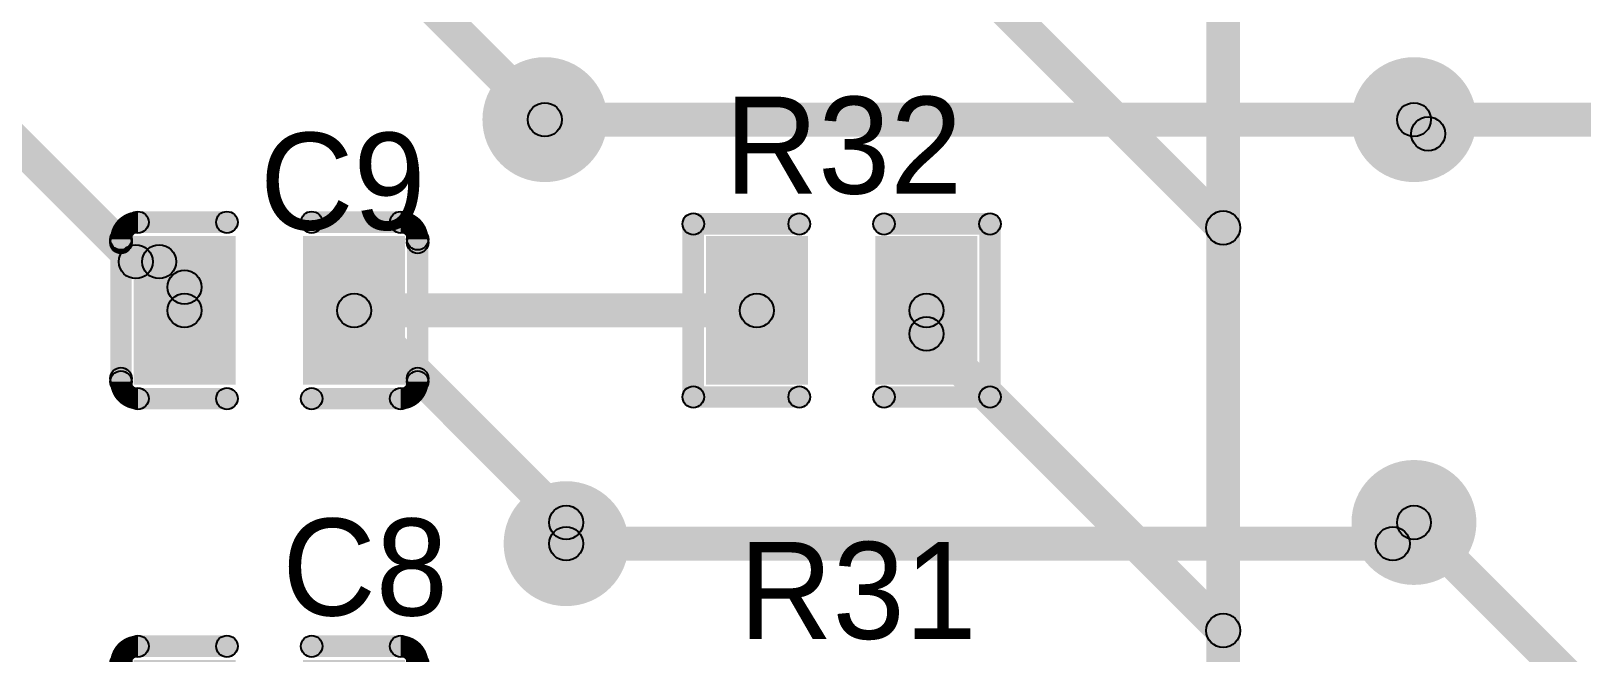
# Model space of a CAD drawing. Header units: millimetres. Extents: x 1.24 to 8.03, y 2.12 to 7.05.
# Drawn here: x 3.964 to 4.684, y 4.241 to 4.529 of the extents above; entities that cross this region are included whole.
import ezdxf

# ---------------------------------------------------------------- set-up
doc = ezdxf.new("R2010")
doc.units = ezdxf.units.MM
doc.header["$MEASUREMENT"] = 0
for name, color, linetype in [('BottomLayer', 5, 'Continuous'), ('BottomSolder', 6, 'Continuous'), ('TopLayer', 1, 'Continuous'), ('TopOverlay', 2, 'Continuous'), ('TopPaste', 8, 'Continuous'), ('TopSolder', 216, 'Continuous'), ('ViaHoleLayer', 16, 'Continuous')]:
    doc.layers.add(name, color=color, linetype=linetype)

# ---------------------------------------------------------------- blocks, each defined once
blk = doc.blocks.new('C0805_35')
at = {"layer": 'TopLayer'}
for points in [[(-0.059055, 0.030512), (-0.019685, 0.030512), (-0.019685, -0.030512), (-0.059055, -0.030512)], [(0.019685, 0.030512), (0.059055, 0.030512), (0.059055, -0.030512), (0.019685, -0.030512)]]:
    blk.add_hatch(color=1, dxfattribs=at).paths.add_polyline_path(points)
at = {"layer": 'TopOverlay'}
h = blk.add_hatch(color=2, dxfattribs=at)
edge = h.paths.add_edge_path()
edge.add_arc((-0.061023, 0.040945), 0.005, 0, 360)
h = blk.add_hatch(color=2, dxfattribs=at)
edge = h.paths.add_edge_path()
edge.add_arc((-0.061023, 0.040945), 0.005, 0, 360)
for points in [[(-0.061023, 0.035945), (-0.061023, 0.045945), (-0.019685, 0.045945), (-0.019685, 0.035945)], [(0.019685, 0.035945), (0.019685, 0.045945), (0.061023, 0.045945), (0.061023, 0.035945)], [(-0.063899, 0.031497), (-0.073899, 0.031497), (-0.073899, 0.033069), (-0.063899, 0.033069)], [(-0.063899, 0.031497), (-0.073899, 0.031497), (-0.073899, 0.032281), (-0.063899, 0.032281)], [(-0.073899, 0.031497), (-0.063899, 0.031497), (-0.063898, -0.031497), (-0.073898, -0.031497)], [(0.073899, 0.031497), (0.063899, 0.031497), (0.063899, 0.033069), (0.073899, 0.033069)], [(0.073899, -0.031496), (0.063899, -0.031496), (0.063899, 0.031497), (0.073899, 0.031497)], [(-0.063898, -0.03307), (-0.073898, -0.03307), (-0.073898, -0.031497), (-0.063898, -0.031497)], [(-0.061023, -0.045945), (-0.061023, -0.035945), (-0.019685, -0.035945), (-0.019685, -0.045945)], [(0.019685, -0.045945), (0.019685, -0.035945), (0.061023, -0.035945), (0.061023, -0.045945)], [(0.073899, -0.033069), (0.063899, -0.033069), (0.063899, -0.031496), (0.073899, -0.031496)]]:
    blk.add_hatch(color=2, dxfattribs=at).paths.add_polyline_path(points)
h = blk.add_hatch(color=2, dxfattribs=at)
edge = h.paths.add_edge_path()
edge.add_arc((-0.019685, 0.040945), 0.005, 0, 360)
h = blk.add_hatch(color=2, dxfattribs=at)
edge = h.paths.add_edge_path()
edge.add_arc((0.019685, 0.040945), 0.005, 0, 360)
h = blk.add_hatch(color=2, dxfattribs=at)
edge = h.paths.add_edge_path()
edge.add_arc((0.061023, 0.040945), 0.005, 0, 360)
h = blk.add_hatch(color=2, dxfattribs=at)
edge = h.paths.add_edge_path()
edge.add_arc((0.061023, 0.040945), 0.005, 0, 360)
h = blk.add_hatch(color=2, dxfattribs=at)
edge = h.paths.add_edge_path()
edge.add_arc((-0.068899, 0.033069), 0.005, 0, 360)
h = blk.add_hatch(color=2, dxfattribs=at)
edge = h.paths.add_edge_path()
edge.add_arc((-0.068899, 0.033069), 0.005, 0, 360)
h = blk.add_hatch(color=2, dxfattribs=at)
edge = h.paths.add_edge_path()
edge.add_arc((-0.068899, 0.032281), 0.005, 0, 360)
h = blk.add_hatch(color=2, dxfattribs=at)
edge = h.paths.add_edge_path()
edge.add_arc((-0.068899, 0.031497), 0.005, 0, 360)
h = blk.add_hatch(color=2, dxfattribs=at)
edge = h.paths.add_edge_path()
edge.add_arc((-0.068899, 0.031497), 0.005, 0, 360)
h = blk.add_hatch(color=2, dxfattribs=at)
edge = h.paths.add_edge_path()
edge.add_arc((-0.068899, 0.031497), 0.005, 0, 360)
h = blk.add_hatch(color=2, dxfattribs=at)
edge = h.paths.add_edge_path()
edge.add_arc((0.068899, 0.033069), 0.005, 0, 360)
h = blk.add_hatch(color=2, dxfattribs=at)
edge = h.paths.add_edge_path()
edge.add_arc((0.068899, 0.033069), 0.005, 0, 360)
h = blk.add_hatch(color=2, dxfattribs=at)
edge = h.paths.add_edge_path()
edge.add_arc((0.068899, 0.031497), 0.005, 0, 360)
h = blk.add_hatch(color=2, dxfattribs=at)
edge = h.paths.add_edge_path()
edge.add_arc((0.068899, 0.031497), 0.005, 0, 360)
h = blk.add_hatch(color=2, dxfattribs=at)
edge = h.paths.add_edge_path()
edge.add_arc((-0.068898, -0.031497), 0.005, 0, 360)
h = blk.add_hatch(color=2, dxfattribs=at)
edge = h.paths.add_edge_path()
edge.add_arc((-0.068898, -0.031497), 0.005, 0, 360)
h = blk.add_hatch(color=2, dxfattribs=at)
edge = h.paths.add_edge_path()
edge.add_arc((-0.068898, -0.03307), 0.005, 0, 360)
h = blk.add_hatch(color=2, dxfattribs=at)
edge = h.paths.add_edge_path()
edge.add_arc((-0.068898, -0.03307), 0.005, 0, 360)
h = blk.add_hatch(color=2, dxfattribs=at)
edge = h.paths.add_edge_path()
edge.add_arc((0.068899, -0.031496), 0.005, 0, 360)
h = blk.add_hatch(color=2, dxfattribs=at)
edge = h.paths.add_edge_path()
edge.add_arc((0.068899, -0.031496), 0.005, 0, 360)
h = blk.add_hatch(color=2, dxfattribs=at)
edge = h.paths.add_edge_path()
edge.add_arc((0.068899, -0.033069), 0.005, 0, 360)
h = blk.add_hatch(color=2, dxfattribs=at)
edge = h.paths.add_edge_path()
edge.add_arc((0.068899, -0.033069), 0.005, 0, 360)
h = blk.add_hatch(color=2, dxfattribs=at)
edge = h.paths.add_edge_path()
edge.add_arc((-0.061023, -0.040945), 0.005, 0, 360)
h = blk.add_hatch(color=2, dxfattribs=at)
edge = h.paths.add_edge_path()
edge.add_arc((-0.061023, -0.040945), 0.005, 0, 360)
h = blk.add_hatch(color=2, dxfattribs=at)
edge = h.paths.add_edge_path()
edge.add_arc((-0.019685, -0.040945), 0.005, 0, 360)
h = blk.add_hatch(color=2, dxfattribs=at)
edge = h.paths.add_edge_path()
edge.add_arc((0.019685, -0.040945), 0.005, 0, 360)
h = blk.add_hatch(color=2, dxfattribs=at)
edge = h.paths.add_edge_path()
edge.add_arc((0.061023, -0.040945), 0.005, 0, 360)
h = blk.add_hatch(color=2, dxfattribs=at)
edge = h.paths.add_edge_path()
edge.add_arc((0.061023, -0.040945), 0.005, 0, 360)
at = {"layer": 'TopPaste'}
for points in [[(-0.059055, 0.030512), (-0.019685, 0.030512), (-0.019685, -0.030512), (-0.059055, -0.030512)], [(0.019685, 0.030512), (0.059055, 0.030512), (0.059055, -0.030512), (0.019685, -0.030512)]]:
    blk.add_hatch(color=8, dxfattribs=at).paths.add_polyline_path(points)
at = {"layer": 'TopSolder'}
for points in [[(-0.063055, 0.034512), (-0.015685, 0.034512), (-0.015685, -0.034512), (-0.063055, -0.034512)], [(0.015685, 0.034512), (0.063055, 0.034512), (0.063055, -0.034512), (0.015685, -0.034512)]]:
    blk.add_hatch(color=216, dxfattribs=at).paths.add_polyline_path(points)
at = {"layer": 'TopOverlay', "const_width": 0.01}
for points in [[(-0.068899, 0.033069, -0.4142136), (-0.061023, 0.040945)], [(0.061023, 0.040945, -0.4142136), (0.068899, 0.033069)], [(-0.061023, -0.040945, -0.4142136), (-0.068898, -0.03307)], [(0.068899, -0.033069, -0.4142136), (0.061023, -0.040945)]]:
    blk.add_lwpolyline(points, format="xyb", dxfattribs=at)
at = {"layer": 'TopOverlay'}
for centre in [(-0.061023, 0.040945), (-0.061023, 0.040945), (-0.019685, 0.040945), (0.019685, 0.040945), (0.061023, 0.040945), (0.061023, 0.040945), (-0.068899, 0.033069), (-0.068899, 0.033069), (-0.068899, 0.032281), (-0.068899, 0.031497), (-0.068899, 0.031497), (-0.068899, 0.031497), (0.068899, 0.033069), (0.068899, 0.033069), (0.068899, 0.031497), (0.068899, 0.031497), (-0.068898, -0.031497), (-0.068898, -0.031497), (-0.068898, -0.03307), (-0.068898, -0.03307), (0.068899, -0.031496), (0.068899, -0.031496), (0.068899, -0.033069), (0.068899, -0.033069), (-0.061023, -0.040945), (-0.061023, -0.040945), (-0.019685, -0.040945), (0.019685, -0.040945), (0.061023, -0.040945), (0.061023, -0.040945)]:
    blk.add_circle(centre, 0.005, dxfattribs=at)
blk = doc.blocks.new('C0805_36')
at = {"layer": 'TopLayer'}
for points in [[(-0.059055, 0.030512), (-0.019685, 0.030512), (-0.019685, -0.030512), (-0.059055, -0.030512)], [(0.019685, 0.030512), (0.059055, 0.030512), (0.059055, -0.030512), (0.019685, -0.030512)]]:
    blk.add_hatch(color=1, dxfattribs=at).paths.add_polyline_path(points)
at = {"layer": 'TopOverlay'}
h = blk.add_hatch(color=2, dxfattribs=at)
edge = h.paths.add_edge_path()
edge.add_arc((-0.061023, 0.040945), 0.005, 0, 360)
h = blk.add_hatch(color=2, dxfattribs=at)
edge = h.paths.add_edge_path()
edge.add_arc((-0.061023, 0.040945), 0.005, 0, 360)
for points in [[(-0.061023, 0.035945), (-0.061023, 0.045945), (-0.019685, 0.045945), (-0.019685, 0.035945)], [(0.019685, 0.035945), (0.019685, 0.045945), (0.061023, 0.045945), (0.061023, 0.035945)], [(-0.063899, 0.031497), (-0.073899, 0.031497), (-0.073899, 0.033069), (-0.063899, 0.033069)], [(-0.063899, 0.031497), (-0.073899, 0.031497), (-0.073899, 0.032281), (-0.063899, 0.032281)], [(-0.073899, 0.031497), (-0.063899, 0.031497), (-0.063898, -0.031497), (-0.073898, -0.031497)], [(0.073899, 0.031497), (0.063899, 0.031497), (0.063899, 0.033069), (0.073899, 0.033069)], [(0.073899, -0.031496), (0.063899, -0.031496), (0.063899, 0.031497), (0.073899, 0.031497)], [(-0.063898, -0.03307), (-0.073898, -0.03307), (-0.073898, -0.031497), (-0.063898, -0.031497)], [(-0.061023, -0.045945), (-0.061023, -0.035945), (-0.019685, -0.035945), (-0.019685, -0.045945)], [(0.019685, -0.045945), (0.019685, -0.035945), (0.061023, -0.035945), (0.061023, -0.045945)], [(0.073899, -0.033069), (0.063899, -0.033069), (0.063899, -0.031496), (0.073899, -0.031496)]]:
    blk.add_hatch(color=2, dxfattribs=at).paths.add_polyline_path(points)
h = blk.add_hatch(color=2, dxfattribs=at)
edge = h.paths.add_edge_path()
edge.add_arc((-0.019685, 0.040945), 0.005, 0, 360)
h = blk.add_hatch(color=2, dxfattribs=at)
edge = h.paths.add_edge_path()
edge.add_arc((0.019685, 0.040945), 0.005, 0, 360)
h = blk.add_hatch(color=2, dxfattribs=at)
edge = h.paths.add_edge_path()
edge.add_arc((0.061023, 0.040945), 0.005, 0, 360)
h = blk.add_hatch(color=2, dxfattribs=at)
edge = h.paths.add_edge_path()
edge.add_arc((0.061023, 0.040945), 0.005, 0, 360)
h = blk.add_hatch(color=2, dxfattribs=at)
edge = h.paths.add_edge_path()
edge.add_arc((-0.068899, 0.033069), 0.005, 0, 360)
h = blk.add_hatch(color=2, dxfattribs=at)
edge = h.paths.add_edge_path()
edge.add_arc((-0.068899, 0.033069), 0.005, 0, 360)
h = blk.add_hatch(color=2, dxfattribs=at)
edge = h.paths.add_edge_path()
edge.add_arc((-0.068899, 0.032281), 0.005, 0, 360)
h = blk.add_hatch(color=2, dxfattribs=at)
edge = h.paths.add_edge_path()
edge.add_arc((-0.068899, 0.031497), 0.005, 0, 360)
h = blk.add_hatch(color=2, dxfattribs=at)
edge = h.paths.add_edge_path()
edge.add_arc((-0.068899, 0.031497), 0.005, 0, 360)
h = blk.add_hatch(color=2, dxfattribs=at)
edge = h.paths.add_edge_path()
edge.add_arc((-0.068899, 0.031497), 0.005, 0, 360)
h = blk.add_hatch(color=2, dxfattribs=at)
edge = h.paths.add_edge_path()
edge.add_arc((0.068899, 0.033069), 0.005, 0, 360)
h = blk.add_hatch(color=2, dxfattribs=at)
edge = h.paths.add_edge_path()
edge.add_arc((0.068899, 0.033069), 0.005, 0, 360)
h = blk.add_hatch(color=2, dxfattribs=at)
edge = h.paths.add_edge_path()
edge.add_arc((0.068899, 0.031497), 0.005, 0, 360)
h = blk.add_hatch(color=2, dxfattribs=at)
edge = h.paths.add_edge_path()
edge.add_arc((0.068899, 0.031497), 0.005, 0, 360)
h = blk.add_hatch(color=2, dxfattribs=at)
edge = h.paths.add_edge_path()
edge.add_arc((-0.068898, -0.031497), 0.005, 0, 360)
h = blk.add_hatch(color=2, dxfattribs=at)
edge = h.paths.add_edge_path()
edge.add_arc((-0.068898, -0.031497), 0.005, 0, 360)
h = blk.add_hatch(color=2, dxfattribs=at)
edge = h.paths.add_edge_path()
edge.add_arc((-0.068898, -0.03307), 0.005, 0, 360)
h = blk.add_hatch(color=2, dxfattribs=at)
edge = h.paths.add_edge_path()
edge.add_arc((-0.068898, -0.03307), 0.005, 0, 360)
h = blk.add_hatch(color=2, dxfattribs=at)
edge = h.paths.add_edge_path()
edge.add_arc((0.068899, -0.031496), 0.005, 0, 360)
h = blk.add_hatch(color=2, dxfattribs=at)
edge = h.paths.add_edge_path()
edge.add_arc((0.068899, -0.031496), 0.005, 0, 360)
h = blk.add_hatch(color=2, dxfattribs=at)
edge = h.paths.add_edge_path()
edge.add_arc((0.068899, -0.033069), 0.005, 0, 360)
h = blk.add_hatch(color=2, dxfattribs=at)
edge = h.paths.add_edge_path()
edge.add_arc((0.068899, -0.033069), 0.005, 0, 360)
h = blk.add_hatch(color=2, dxfattribs=at)
edge = h.paths.add_edge_path()
edge.add_arc((-0.061023, -0.040945), 0.005, 0, 360)
h = blk.add_hatch(color=2, dxfattribs=at)
edge = h.paths.add_edge_path()
edge.add_arc((-0.061023, -0.040945), 0.005, 0, 360)
h = blk.add_hatch(color=2, dxfattribs=at)
edge = h.paths.add_edge_path()
edge.add_arc((-0.019685, -0.040945), 0.005, 0, 360)
h = blk.add_hatch(color=2, dxfattribs=at)
edge = h.paths.add_edge_path()
edge.add_arc((0.019685, -0.040945), 0.005, 0, 360)
h = blk.add_hatch(color=2, dxfattribs=at)
edge = h.paths.add_edge_path()
edge.add_arc((0.061023, -0.040945), 0.005, 0, 360)
h = blk.add_hatch(color=2, dxfattribs=at)
edge = h.paths.add_edge_path()
edge.add_arc((0.061023, -0.040945), 0.005, 0, 360)
at = {"layer": 'TopPaste'}
for points in [[(-0.059055, 0.030512), (-0.019685, 0.030512), (-0.019685, -0.030512), (-0.059055, -0.030512)], [(0.019685, 0.030512), (0.059055, 0.030512), (0.059055, -0.030512), (0.019685, -0.030512)]]:
    blk.add_hatch(color=8, dxfattribs=at).paths.add_polyline_path(points)
at = {"layer": 'TopSolder'}
for points in [[(-0.063055, 0.034512), (-0.015685, 0.034512), (-0.015685, -0.034512), (-0.063055, -0.034512)], [(0.015685, 0.034512), (0.063055, 0.034512), (0.063055, -0.034512), (0.015685, -0.034512)]]:
    blk.add_hatch(color=216, dxfattribs=at).paths.add_polyline_path(points)
at = {"layer": 'TopOverlay', "const_width": 0.01}
for points in [[(-0.068899, 0.033069, -0.4142136), (-0.061023, 0.040945)], [(0.061023, 0.040945, -0.4142136), (0.068899, 0.033069)], [(-0.061023, -0.040945, -0.4142136), (-0.068898, -0.03307)], [(0.068899, -0.033069, -0.4142136), (0.061023, -0.040945)]]:
    blk.add_lwpolyline(points, format="xyb", dxfattribs=at)
at = {"layer": 'TopOverlay'}
for centre in [(-0.061023, 0.040945), (-0.061023, 0.040945), (-0.019685, 0.040945), (0.019685, 0.040945), (0.061023, 0.040945), (0.061023, 0.040945), (-0.068899, 0.033069), (-0.068899, 0.033069), (-0.068899, 0.032281), (-0.068899, 0.031497), (-0.068899, 0.031497), (-0.068899, 0.031497), (0.068899, 0.033069), (0.068899, 0.033069), (0.068899, 0.031497), (0.068899, 0.031497), (-0.068898, -0.031497), (-0.068898, -0.031497), (-0.068898, -0.03307), (-0.068898, -0.03307), (0.068899, -0.031496), (0.068899, -0.031496), (0.068899, -0.033069), (0.068899, -0.033069), (-0.061023, -0.040945), (-0.061023, -0.040945), (-0.019685, -0.040945), (0.019685, -0.040945), (0.061023, -0.040945), (0.061023, -0.040945)]:
    blk.add_circle(centre, 0.005, dxfattribs=at)
blk = doc.blocks.new('R0805_82')
at = {"layer": 'TopLayer'}
for points in [[(-0.05906, 0.03051), (-0.01969, 0.03051), (-0.01969, -0.03051), (-0.05906, -0.03051)], [(0.01969, 0.03051), (0.05906, 0.03051), (0.05906, -0.03051), (0.01969, -0.03051)]]:
    blk.add_hatch(color=1, dxfattribs=at).paths.add_polyline_path(points)
at = {"layer": 'TopOverlay'}
h = blk.add_hatch(color=2, dxfattribs=at)
edge = h.paths.add_edge_path()
edge.add_arc((-0.0689, 0.04016), 0.005, 0, 360)
h = blk.add_hatch(color=2, dxfattribs=at)
edge = h.paths.add_edge_path()
edge.add_arc((-0.0689, 0.04016), 0.005, 0, 360)
for points in [[(-0.01969, 0.04516), (-0.01969, 0.03516), (-0.0689, 0.03516), (-0.0689, 0.04516)], [(0.0689, 0.04516), (0.0689, 0.03516), (0.01969, 0.03516), (0.01969, 0.04516)], [(-0.0639, -0.04016), (-0.0739, -0.04016), (-0.0739, 0.04016), (-0.0639, 0.04016)], [(0.0639, 0.04016), (0.0739, 0.04016), (0.0739, -0.04016), (0.0639, -0.04016)], [(-0.01969, -0.03516), (-0.01969, -0.04516), (-0.0689, -0.04516), (-0.0689, -0.03516)], [(0.0689, -0.03516), (0.0689, -0.04516), (0.01969, -0.04516), (0.01969, -0.03516)]]:
    blk.add_hatch(color=2, dxfattribs=at).paths.add_polyline_path(points)
h = blk.add_hatch(color=2, dxfattribs=at)
edge = h.paths.add_edge_path()
edge.add_arc((-0.01969, 0.04016), 0.005, 0, 360)
h = blk.add_hatch(color=2, dxfattribs=at)
edge = h.paths.add_edge_path()
edge.add_arc((0.01969, 0.04016), 0.005, 0, 360)
h = blk.add_hatch(color=2, dxfattribs=at)
edge = h.paths.add_edge_path()
edge.add_arc((0.0689, 0.04016), 0.005, 0, 360)
h = blk.add_hatch(color=2, dxfattribs=at)
edge = h.paths.add_edge_path()
edge.add_arc((0.0689, 0.04016), 0.005, 0, 360)
h = blk.add_hatch(color=2, dxfattribs=at)
edge = h.paths.add_edge_path()
edge.add_arc((-0.0689, -0.04016), 0.005, 0, 360)
h = blk.add_hatch(color=2, dxfattribs=at)
edge = h.paths.add_edge_path()
edge.add_arc((-0.0689, -0.04016), 0.005, 0, 360)
h = blk.add_hatch(color=2, dxfattribs=at)
edge = h.paths.add_edge_path()
edge.add_arc((-0.01969, -0.04016), 0.005, 0, 360)
h = blk.add_hatch(color=2, dxfattribs=at)
edge = h.paths.add_edge_path()
edge.add_arc((0.01969, -0.04016), 0.005, 0, 360)
h = blk.add_hatch(color=2, dxfattribs=at)
edge = h.paths.add_edge_path()
edge.add_arc((0.0689, -0.04016), 0.005, 0, 360)
h = blk.add_hatch(color=2, dxfattribs=at)
edge = h.paths.add_edge_path()
edge.add_arc((0.0689, -0.04016), 0.005, 0, 360)
at = {"layer": 'TopPaste'}
for points in [[(-0.05906, 0.03051), (-0.01969, 0.03051), (-0.01969, -0.03051), (-0.05906, -0.03051)], [(0.01969, 0.03051), (0.05906, 0.03051), (0.05906, -0.03051), (0.01969, -0.03051)]]:
    blk.add_hatch(color=8, dxfattribs=at).paths.add_polyline_path(points)
at = {"layer": 'TopSolder'}
for points in [[(-0.06305, 0.03451), (-0.01569, 0.03451), (-0.01569, -0.03451), (-0.06305, -0.03451)], [(0.01569, 0.03451), (0.06305, 0.03451), (0.06305, -0.03451), (0.01569, -0.03451)]]:
    blk.add_hatch(color=216, dxfattribs=at).paths.add_polyline_path(points)
at = {"layer": 'TopOverlay'}
for centre in [(-0.0689, 0.04016), (-0.0689, 0.04016), (-0.01969, 0.04016), (0.01969, 0.04016), (0.0689, 0.04016), (0.0689, 0.04016), (-0.0689, -0.04016), (-0.0689, -0.04016), (-0.01969, -0.04016), (0.01969, -0.04016), (0.0689, -0.04016), (0.0689, -0.04016)]:
    blk.add_circle(centre, 0.005, dxfattribs=at)

msp = doc.modelspace()

# ---------------------------------------------------------------- hatches: boundary and pattern name
at = {"layer": 'BottomLayer'}
h = msp.add_hatch(color=5, dxfattribs=at)
edge = h.paths.add_edge_path()
edge.add_arc((4.20276, 4.48819), 0.025, 0, 360)
h = msp.add_hatch(color=5, dxfattribs=at)
edge = h.paths.add_edge_path()
edge.add_arc((4.6063, 4.48819), 0.025, 0, 360)
h = msp.add_hatch(color=5, dxfattribs=at)
edge = h.paths.add_edge_path()
edge.add_arc((4.20276, 4.48819), 0.00787, 0, 360)
for points in [[(4.20276, 4.48032), (4.20276, 4.49606), (4.6063, 4.49606), (4.6063, 4.48032)], [(4.6063, 4.48032), (4.6063, 4.49606), (4.80313, 4.49606), (4.80313, 4.48032)], [(4.60202, 4.28577), (4.59089, 4.29691), (4.60073, 4.30675), (4.61187, 4.29561)], [(4.2126, 4.28346), (4.2126, 4.29921), (4.59646, 4.29921), (4.59646, 4.28346)]]:
    msp.add_hatch(color=5, dxfattribs=at).paths.add_polyline_path(points)
h = msp.add_hatch(color=5, dxfattribs=at)
edge = h.paths.add_edge_path()
edge.add_arc((4.6063, 4.48819), 0.00787, 0, 360)
h = msp.add_hatch(color=5, dxfattribs=at)
edge = h.paths.add_edge_path()
edge.add_arc((4.6063, 4.48819), 0.00787, 0, 360)
h = msp.add_hatch(color=5, dxfattribs=at)
edge = h.paths.add_edge_path()
edge.add_arc((4.6063, 4.30118), 0.025, 0, 360)
h = msp.add_hatch(color=5, dxfattribs=at)
edge = h.paths.add_edge_path()
edge.add_arc((4.2126, 4.29134), 0.025, 0, 360)
h = msp.add_hatch(color=5, dxfattribs=at)
edge = h.paths.add_edge_path()
edge.add_arc((4.6063, 4.30118), 0.00787, 0, 360)
h = msp.add_hatch(color=5, dxfattribs=at)
edge = h.paths.add_edge_path()
edge.add_arc((4.2126, 4.29134), 0.00787, 0, 360)
h = msp.add_hatch(color=5, dxfattribs=at)
edge = h.paths.add_edge_path()
edge.add_arc((4.59646, 4.29134), 0.00787, 0, 360)
h = msp.add_hatch(color=5, dxfattribs=at)
edge = h.paths.add_edge_path()
edge.add_arc((4.59646, 4.29134), 0.00787, 0, 360)
at = {"layer": 'BottomSolder'}
h = msp.add_hatch(color=6, dxfattribs=at)
edge = h.paths.add_edge_path()
edge.add_arc((4.20276, 4.48819), 0.029, 0, 360)
h = msp.add_hatch(color=6, dxfattribs=at)
edge = h.paths.add_edge_path()
edge.add_arc((4.6063, 4.48819), 0.029, 0, 360)
h = msp.add_hatch(color=6, dxfattribs=at)
edge = h.paths.add_edge_path()
edge.add_arc((4.6063, 4.30118), 0.029, 0, 360)
h = msp.add_hatch(color=6, dxfattribs=at)
edge = h.paths.add_edge_path()
edge.add_arc((4.2126, 4.29134), 0.029, 0, 360)
at = {"layer": 'TopLayer'}
for points in [[(4.52559, 4.43799), (4.50984, 4.43799), (4.50984, 4.64468), (4.52559, 4.64468)], [(4.10861, 4.5712), (4.11974, 4.58234), (4.20832, 4.49376), (4.19719, 4.48262)], [(4.37435, 4.57022), (4.38549, 4.58135), (4.52328, 4.44356), (4.51215, 4.43242)], [(3.91941, 4.5045), (3.93054, 4.51563), (4.01836, 4.42781), (4.00723, 4.41668)], [(4.60073, 4.48262), (4.61187, 4.49376), (4.61842, 4.4872), (4.60729, 4.47607)], [(4.52559, 4.25098), (4.50984, 4.25098), (4.50984, 4.43799), (4.52559, 4.43799)], [(4.0128, 4.41437), (4.0128, 4.43012), (4.02362, 4.43012), (4.02362, 4.41437)], [(4.01805, 4.41668), (4.02919, 4.42781), (4.041, 4.416), (4.02987, 4.40487)], [(4.04331, 4.39961), (4.02756, 4.39961), (4.02756, 4.41043), (4.04331, 4.41043)], [(4.11417, 4.39173), (4.11417, 4.40748), (4.30118, 4.40748), (4.30118, 4.39173)], [(4.10861, 4.39404), (4.11974, 4.40517), (4.21817, 4.30675), (4.20703, 4.29561)], [(4.3878, 4.38878), (4.37205, 4.38878), (4.37205, 4.39961), (4.3878, 4.39961)], [(4.37435, 4.38321), (4.38549, 4.39435), (4.52328, 4.25655), (4.51215, 4.24542)], [(4.60073, 4.29561), (4.61187, 4.30675), (4.83824, 4.08037), (4.82711, 4.06924)], [(4.22047, 4.29134), (4.20472, 4.29134), (4.20472, 4.30118), (4.22047, 4.30118)], [(4.52559, 4.04429), (4.50984, 4.04429), (4.50984, 4.25098), (4.52559, 4.25098)]]:
    msp.add_hatch(color=1, dxfattribs=at).paths.add_polyline_path(points)
h = msp.add_hatch(color=1, dxfattribs=at)
edge = h.paths.add_edge_path()
edge.add_arc((4.20276, 4.48819), 0.025, 0, 360)
h = msp.add_hatch(color=1, dxfattribs=at)
edge = h.paths.add_edge_path()
edge.add_arc((4.6063, 4.48819), 0.025, 0, 360)
h = msp.add_hatch(color=1, dxfattribs=at)
edge = h.paths.add_edge_path()
edge.add_arc((4.20276, 4.48819), 0.00787, 0, 360)
h = msp.add_hatch(color=1, dxfattribs=at)
edge = h.paths.add_edge_path()
edge.add_arc((4.6063, 4.48819), 0.00787, 0, 360)
h = msp.add_hatch(color=1, dxfattribs=at)
edge = h.paths.add_edge_path()
edge.add_arc((4.61285, 4.48164), 0.00787, 0, 360)
h = msp.add_hatch(color=1, dxfattribs=at)
edge = h.paths.add_edge_path()
edge.add_arc((4.51772, 4.43799), 0.00787, 0, 360)
h = msp.add_hatch(color=1, dxfattribs=at)
edge = h.paths.add_edge_path()
edge.add_arc((4.51772, 4.43799), 0.00787, 0, 360)
h = msp.add_hatch(color=1, dxfattribs=at)
edge = h.paths.add_edge_path()
edge.add_arc((4.51772, 4.43799), 0.00787, 0, 360)
h = msp.add_hatch(color=1, dxfattribs=at)
edge = h.paths.add_edge_path()
edge.add_arc((4.0128, 4.42224), 0.00787, 0, 360)
h = msp.add_hatch(color=1, dxfattribs=at)
edge = h.paths.add_edge_path()
edge.add_arc((4.0128, 4.42224), 0.00787, 0, 360)
h = msp.add_hatch(color=1, dxfattribs=at)
edge = h.paths.add_edge_path()
edge.add_arc((4.02362, 4.42224), 0.00787, 0, 360)
h = msp.add_hatch(color=1, dxfattribs=at)
edge = h.paths.add_edge_path()
edge.add_arc((4.02362, 4.42224), 0.00787, 0, 360)
h = msp.add_hatch(color=1, dxfattribs=at)
edge = h.paths.add_edge_path()
edge.add_arc((4.03543, 4.41043), 0.00787, 0, 360)
h = msp.add_hatch(color=1, dxfattribs=at)
edge = h.paths.add_edge_path()
edge.add_arc((4.03543, 4.41043), 0.00787, 0, 360)
h = msp.add_hatch(color=1, dxfattribs=at)
edge = h.paths.add_edge_path()
edge.add_arc((4.03543, 4.39961), 0.00787, 0, 360)
h = msp.add_hatch(color=1, dxfattribs=at)
edge = h.paths.add_edge_path()
edge.add_arc((4.11417, 4.39961), 0.00787, 0, 360)
h = msp.add_hatch(color=1, dxfattribs=at)
edge = h.paths.add_edge_path()
edge.add_arc((4.11417, 4.39961), 0.00787, 0, 360)
h = msp.add_hatch(color=1, dxfattribs=at)
edge = h.paths.add_edge_path()
edge.add_arc((4.30118, 4.39961), 0.00787, 0, 360)
h = msp.add_hatch(color=1, dxfattribs=at)
edge = h.paths.add_edge_path()
edge.add_arc((4.37992, 4.39961), 0.00787, 0, 360)
h = msp.add_hatch(color=1, dxfattribs=at)
edge = h.paths.add_edge_path()
edge.add_arc((4.37992, 4.38878), 0.00787, 0, 360)
h = msp.add_hatch(color=1, dxfattribs=at)
edge = h.paths.add_edge_path()
edge.add_arc((4.37992, 4.38878), 0.00787, 0, 360)
h = msp.add_hatch(color=1, dxfattribs=at)
edge = h.paths.add_edge_path()
edge.add_arc((4.6063, 4.30118), 0.025, 0, 360)
h = msp.add_hatch(color=1, dxfattribs=at)
edge = h.paths.add_edge_path()
edge.add_arc((4.2126, 4.29134), 0.025, 0, 360)
h = msp.add_hatch(color=1, dxfattribs=at)
edge = h.paths.add_edge_path()
edge.add_arc((4.2126, 4.30118), 0.00787, 0, 360)
h = msp.add_hatch(color=1, dxfattribs=at)
edge = h.paths.add_edge_path()
edge.add_arc((4.2126, 4.30118), 0.00787, 0, 360)
h = msp.add_hatch(color=1, dxfattribs=at)
edge = h.paths.add_edge_path()
edge.add_arc((4.6063, 4.30118), 0.00787, 0, 360)
h = msp.add_hatch(color=1, dxfattribs=at)
edge = h.paths.add_edge_path()
edge.add_arc((4.2126, 4.29134), 0.00787, 0, 360)
h = msp.add_hatch(color=1, dxfattribs=at)
edge = h.paths.add_edge_path()
edge.add_arc((4.51772, 4.25098), 0.00787, 0, 360)
h = msp.add_hatch(color=1, dxfattribs=at)
edge = h.paths.add_edge_path()
edge.add_arc((4.51772, 4.25098), 0.00787, 0, 360)
h = msp.add_hatch(color=1, dxfattribs=at)
edge = h.paths.add_edge_path()
edge.add_arc((4.51772, 4.25098), 0.00787, 0, 360)
at = {"layer": 'TopSolder'}
h = msp.add_hatch(color=216, dxfattribs=at)
edge = h.paths.add_edge_path()
edge.add_arc((4.20276, 4.48819), 0.029, 0, 360)
h = msp.add_hatch(color=216, dxfattribs=at)
edge = h.paths.add_edge_path()
edge.add_arc((4.6063, 4.48819), 0.029, 0, 360)
h = msp.add_hatch(color=216, dxfattribs=at)
edge = h.paths.add_edge_path()
edge.add_arc((4.6063, 4.30118), 0.029, 0, 360)
h = msp.add_hatch(color=216, dxfattribs=at)
edge = h.paths.add_edge_path()
edge.add_arc((4.2126, 4.29134), 0.029, 0, 360)
at = {"layer": 'ViaHoleLayer'}
h = msp.add_hatch(color=16, dxfattribs=at)
edge = h.paths.add_edge_path()
edge.add_arc((4.20276, 4.48819), 0.014, 0, 360)
h = msp.add_hatch(color=16, dxfattribs=at)
edge = h.paths.add_edge_path()
edge.add_arc((4.6063, 4.48819), 0.014, 0, 360)
h = msp.add_hatch(color=16, dxfattribs=at)
edge = h.paths.add_edge_path()
edge.add_arc((4.6063, 4.30118), 0.014, 0, 360)
h = msp.add_hatch(color=16, dxfattribs=at)
edge = h.paths.add_edge_path()
edge.add_arc((4.2126, 4.29134), 0.014, 0, 360)

# ---------------------------------------------------------------- linework, layer by layer
at = {"layer": 'BottomLayer'}
for centre in [(4.20276, 4.48819), (4.6063, 4.48819), (4.6063, 4.48819), (4.6063, 4.30118), (4.2126, 4.29134), (4.59646, 4.29134), (4.59646, 4.29134)]:
    msp.add_circle(centre, 0.00787, dxfattribs=at)
at = {"layer": 'TopLayer'}
for centre in [(4.20276, 4.48819), (4.6063, 4.48819), (4.61285, 4.48164), (4.51772, 4.43799), (4.51772, 4.43799), (4.51772, 4.43799), (4.0128, 4.42224), (4.0128, 4.42224), (4.02362, 4.42224), (4.02362, 4.42224), (4.03543, 4.41043), (4.03543, 4.41043), (4.03543, 4.39961), (4.11417, 4.39961), (4.11417, 4.39961), (4.30118, 4.39961), (4.37992, 4.39961), (4.37992, 4.38878), (4.37992, 4.38878), (4.2126, 4.30118), (4.2126, 4.30118), (4.6063, 4.30118), (4.2126, 4.29134), (4.51772, 4.25098), (4.51772, 4.25098), (4.51772, 4.25098)]:
    msp.add_circle(centre, 0.00787, dxfattribs=at)

# ---------------------------------------------------------------- block references
for name, p in [('C0805_36', (4.0748, 4.39961)), ('C0805_35', (4.0748, 4.20276))]:
    msp.add_blockref(name, p)
at = {"rotation": 180}
msp.add_blockref('R0805_82', (4.34055, 4.39961), dxfattribs=at)

# ---------------------------------------------------------------- texts
at = {"layer": 'TopOverlay'}
for s, p in [('R32', (4.2862, 4.45383)), ('C9', (4.07043, 4.43711)), ('C8', (4.0808, 4.25797)), ('R31', (4.29289, 4.24714))]:
    msp.add_text(s, height=0.045, dxfattribs=at).set_placement(p)

doc.saveas('drawing.dxf')
